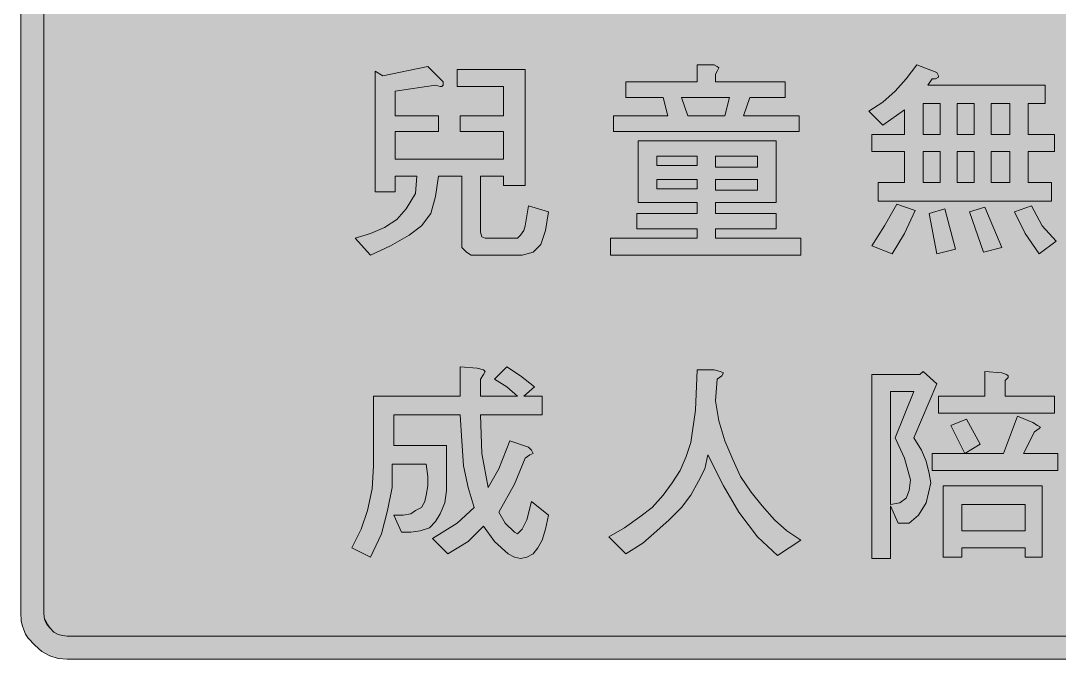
# Model space of a CAD drawing. Header units: metres. Extents: x 127 to 441, y 13 to 260.
# Drawn here: x 126.6 to 327.9, y 13 to 136.7 of the extents above; entities that cross this region are included whole.
import ezdxf

# ---------------------------------------------------------------- set-up
doc = ezdxf.new("R2010")
doc.units = ezdxf.units.M
doc.layers.add('FILL_BLACK_000000', color=7, linetype='Continuous', true_color=0x000000)
doc.layers.add('FILL_WHITE_FFFFFF', color=7, linetype='Continuous', true_color=0xffffff)

msp = doc.modelspace()

# ---------------------------------------------------------------- hatches: boundary and pattern name
at = {"layer": 'FILL_BLACK_000000', "true_color": 0x000000}
h = msp.add_hatch(color=7, dxfattribs=at)
h.dxf.hatch_style = 1
h.paths.add_polyline_path([(126.71, 253), (126.88, 253.86), (127.23, 254.76), (127.56, 255.61), (128.06, 256.37), (129.33, 257.76), (129.88, 258.38), (130.61, 258.92), (132.33, 259.86), (133.87, 260.27), (135.63, 260.46), (432.63, 260.46), (434.25, 260.29), (435.89, 259.78), (437.48, 258.94), (438.93, 257.76), (439.55, 257.08), (440.06, 256.37), (440.45, 255.61), (440.73, 254.76), (441.08, 253.86), (441.26, 253), (441.33, 251.46), (441.33, 21.96), (441.21, 20.34), (440.81, 18.7), (440.06, 17.11), (439.55, 16.36), (438.93, 15.66), (438.21, 15.04), (437.43, 14.5), (435.93, 13.56), (434.17, 13.15), (432.63, 12.96), (135.63, 12.96), (133.89, 13.13), (132.26, 13.63), (130.74, 14.48), (129.33, 15.66), (128.06, 17.05), (127.56, 17.81), (127.23, 18.66), (126.88, 19.56), (126.71, 20.42), (126.63, 21.96), (126.63, 251.46), (126.71, 253)])
h.paths.add_polyline_path([(133.79, 255.59), (133.02, 255.17), (132.37, 254.61), (131.84, 253.94), (131.45, 253.18), (131.21, 252.34), (131.13, 251.46), (131.13, 21.96), (131.17, 21.1), (131.26, 20.74), (131.43, 20.46), (131.88, 19.6), (132.33, 18.96), (133.06, 18.22), (133.87, 17.76), (134.73, 17.53), (135.63, 17.46), (432.63, 17.46), (433.35, 17.53), (434.13, 17.76), (434.91, 18.22), (435.63, 18.96), (436.24, 19.64), (436.72, 20.35), (437.02, 21.11), (437.13, 21.96), (437.13, 251.46), (436.94, 252.32), (436.53, 252.96), (436.47, 253.41), (436.31, 253.86), (435.63, 254.76), (434.91, 255.33), (434.13, 255.7), (433.35, 255.9), (432.63, 255.96), (135.63, 255.96), (134.66, 255.87), (133.79, 255.59)], flags=16)
h = msp.add_hatch(color=7, dxfattribs=at)
h.dxf.hatch_style = 1
h.paths.add_polyline_path([(196.83, 126.06), (205.53, 127.86), (208.53, 124.86), (208.53, 124.26), (208.23, 123.96), (207.93, 123.96), (207.03, 124.26), (199.23, 123.06), (199.23, 118.26), (207.63, 118.26), (207.63, 115.26), (199.23, 115.26), (199.23, 109.86), (220.23, 109.86), (220.23, 115.26), (211.83, 115.26), (211.83, 118.26), (220.23, 118.26), (220.23, 123.96), (211.23, 123.96), (211.23, 127.26), (224.43, 127.26), (224.43, 104.76), (220.23, 104.76), (220.23, 106.56), (215.73, 106.56), (215.73, 96.96), (215.73, 95.76), (216.03, 94.86), (216.63, 94.56), (217.83, 94.56), (222.03, 94.56), (222.93, 94.56), (223.53, 95.16), (224.13, 96.06), (224.43, 96.96), (225.03, 100.86), (228.93, 99.66), (228.33, 96.06), (227.43, 93.36), (225.93, 91.86), (223.83, 91.26), (215.73, 91.26), (213.93, 91.26), (213.03, 91.86), (212.13, 92.76), (212.13, 94.26), (212.13, 106.56), (207.63, 106.56), (207.03, 102.66), (206.13, 99.36), (204.33, 96.96), (201.93, 95.16), (198.33, 93.06), (194.43, 91.26), (191.43, 94.56), (194.43, 95.46), (197.13, 96.66), (199.53, 98.16), (201.33, 100.26), (203.13, 103.26), (203.43, 106.56), (199.23, 106.56), (199.23, 103.56), (195.33, 103.56), (195.33, 126.96), (196.83, 126.06)])
h = msp.add_hatch(color=7, dxfattribs=at)
h.dxf.hatch_style = 1
h.paths.add_polyline_path([(257.73, 128.16), (261.03, 128.16), (261.63, 127.86), (261.93, 127.56), (261.63, 126.96), (261.33, 126.36), (261.33, 124.86), (274.83, 124.86), (274.83, 121.86), (267.93, 121.86), (266.73, 118.26), (277.53, 118.26), (277.53, 115.26), (241.53, 115.26), (241.53, 118.26), (252.03, 118.26), (251.13, 121.86), (243.93, 121.86), (243.93, 124.86), (257.73, 124.86), (257.73, 128.16)])
h.paths.add_polyline_path([(264.03, 121.86), (254.73, 121.86), (255.93, 118.26), (263.13, 118.26), (264.03, 121.86)], flags=16)
h = msp.add_hatch(color=7, dxfattribs=at)
h.dxf.hatch_style = 1
h.paths.add_polyline_path([(304.53, 125.76), (303.93, 125.46), (303.33, 125.46), (302.43, 124.26), (325.23, 124.26), (325.23, 120.66), (321.93, 120.66), (321.93, 114.66), (327.03, 114.66), (327.03, 111.36), (321.93, 111.36), (321.93, 105.36), (326.43, 105.36), (326.43, 101.76), (292.83, 101.76), (292.83, 105.36), (297.93, 105.36), (297.93, 111.36), (291.63, 111.36), (291.63, 114.66), (297.93, 114.66), (297.93, 119.46), (293.73, 116.46), (291.03, 119.16), (293.73, 120.96), (296.13, 123.06), (298.23, 125.46), (300.33, 128.16), (304.23, 126.66), (304.53, 126.06), (304.53, 125.76)])
h.paths.add_polyline_path([(308.13, 120.66), (308.13, 114.66), (311.43, 114.66), (311.43, 120.66), (308.13, 120.66)], flags=16)
h.paths.add_polyline_path([(311.43, 111.36), (308.13, 111.36), (308.13, 105.36), (311.43, 105.36), (311.43, 111.36)], flags=16)
h.paths.add_polyline_path([(318.33, 114.66), (318.33, 120.66), (314.73, 120.66), (314.73, 114.66), (318.33, 114.66)], flags=16)
h.paths.add_polyline_path([(314.73, 105.36), (318.33, 105.36), (318.33, 111.36), (314.73, 111.36), (314.73, 105.36)], flags=16)
h.paths.add_polyline_path([(301.53, 120.66), (301.53, 114.66), (304.83, 114.66), (304.83, 120.66), (301.53, 120.66)], flags=16)
h.paths.add_polyline_path([(304.83, 111.36), (301.53, 111.36), (301.53, 105.36), (304.83, 105.36), (304.83, 111.36)], flags=16)
h = msp.add_hatch(color=7, dxfattribs=at)
h.dxf.hatch_style = 1
h.paths.add_polyline_path([(273.03, 99.36), (273.03, 96.36), (261.33, 96.36), (261.33, 94.56), (277.83, 94.56), (277.83, 91.26), (240.93, 91.26), (240.93, 94.56), (257.73, 94.56), (257.73, 96.36), (246.03, 96.36), (246.03, 99.36), (257.73, 99.36), (257.73, 101.46), (246.33, 101.46), (246.33, 113.46), (273.03, 113.46), (273.03, 101.46), (261.33, 101.46), (261.33, 99.36), (273.03, 99.36)])
h.paths.add_polyline_path([(257.73, 108.66), (257.73, 110.46), (249.93, 110.46), (249.93, 108.66), (257.73, 108.66)], flags=16)
h.paths.add_polyline_path([(261.33, 103.86), (269.43, 103.86), (269.43, 105.96), (261.33, 105.96), (261.33, 103.86)], flags=16)
h.paths.add_polyline_path([(249.93, 105.96), (249.93, 104.16), (257.73, 104.16), (257.73, 105.96), (249.93, 105.96)], flags=16)
h.paths.add_polyline_path([(269.43, 110.46), (261.33, 110.46), (261.33, 108.36), (269.43, 108.36), (269.43, 110.46)], flags=16)
h = msp.add_hatch(color=7, dxfattribs=at)
h.dxf.hatch_style = 1
h.paths.add_polyline_path([(297.93, 95.46), (295.53, 91.56), (291.63, 93.06), (294.03, 96.96), (296.43, 101.16), (300.03, 99.96), (297.93, 95.46)])
h = msp.add_hatch(color=7, dxfattribs=at)
h.dxf.hatch_style = 1
h.paths.add_polyline_path([(324.63, 96.96), (327.33, 93.96), (324.03, 91.56), (321.33, 95.46), (319.23, 99.66), (322.53, 100.86), (324.63, 96.96)])
h = msp.add_hatch(color=7, dxfattribs=at)
h.dxf.hatch_style = 1
h.paths.add_polyline_path([(307.83, 92.46), (304.23, 91.56), (302.73, 99.36), (305.73, 100.26), (307.83, 92.46)])
h = msp.add_hatch(color=7, dxfattribs=at)
h.dxf.hatch_style = 1
h.paths.add_polyline_path([(316.83, 92.76), (313.23, 91.86), (310.53, 99.66), (313.53, 100.56), (316.83, 92.76)])
h = msp.add_hatch(color=7, dxfattribs=at)
h.dxf.hatch_style = 1
h.paths.add_polyline_path([(192.63, 38.16), (193.83, 41.76), (194.73, 45.96), (195.03, 50.46), (195.03, 63.96), (211.83, 63.96), (211.83, 69.66), (215.13, 69.36), (216.33, 69.06), (216.63, 68.76), (216.33, 68.16), (215.73, 67.26), (215.73, 63.96), (222.93, 63.96), (220.83, 65.76), (218.43, 67.26), (220.83, 69.66), (223.53, 67.86), (226.23, 65.76), (224.13, 63.96), (227.73, 63.96), (227.73, 60.36), (215.73, 60.36), (216.03, 52.86), (217.23, 46.26), (219.33, 49.86), (221.43, 55.26), (225.03, 54.06), (225.63, 53.46), (225.93, 52.86), (225.33, 52.56), (224.43, 51.96), (222.33, 46.86), (219.33, 41.46), (220.53, 39.36), (222.33, 37.56), (222.93, 37.26), (223.83, 38.16), (224.73, 39.96), (225.63, 43.56), (228.93, 40.86), (228.33, 38.16), (227.73, 36.06), (226.83, 34.56), (225.93, 33.36), (224.73, 32.76), (223.53, 32.46), (222.33, 32.76), (221.13, 33.36), (218.43, 35.76), (216.33, 38.76), (213.33, 35.76), (209.43, 33.36), (206.43, 36.36), (211.23, 39.36), (214.53, 42.36), (213.33, 46.26), (212.43, 50.46), (212.13, 55.26), (211.83, 60.36), (198.93, 60.36), (198.93, 54.36), (209.13, 54.36), (209.13, 51.66), (209.13, 48.36), (209.13, 45.66), (208.83, 43.26), (207.93, 41.16), (207.03, 39.66), (205.83, 38.46), (204.03, 37.86), (202.23, 37.56), (200.43, 37.56), (198.93, 40.86), (200.73, 40.86), (202.23, 41.16), (203.13, 41.76), (204.33, 42.36), (204.93, 43.56), (205.23, 44.76), (205.53, 46.56), (205.53, 48.36), (205.23, 50.76), (198.63, 50.76), (198.63, 46.26), (197.73, 41.76), (196.53, 37.26), (194.43, 32.76), (190.83, 34.56), (192.63, 38.16)])
h = msp.add_hatch(color=7, dxfattribs=at)
h.dxf.hatch_style = 1
h.paths.add_polyline_path([(262.23, 68.76), (262.83, 68.46), (262.53, 67.86), (261.63, 67.26), (261.33, 63.06), (261.93, 59.16), (263.13, 55.26), (264.63, 51.66), (266.13, 48.36), (268.23, 45.36), (270.33, 42.66), (272.73, 39.96), (275.13, 37.86), (277.83, 36.06), (273.33, 33.06), (269.43, 36.66), (265.83, 41.46), (262.83, 46.56), (259.83, 52.56), (259.23, 49.86), (258.03, 47.46), (256.53, 44.76), (254.73, 42.36), (252.33, 39.96), (249.93, 37.86), (247.23, 35.46), (243.93, 33.36), (240.63, 36.66), (243.63, 38.46), (246.63, 40.56), (249.03, 42.36), (251.13, 44.76), (252.93, 47.16), (254.43, 49.56), (255.63, 52.26), (256.53, 54.96), (257.43, 61.26), (257.73, 69.06), (261.03, 69.06), (262.23, 68.76)])
h = msp.add_hatch(color=7, dxfattribs=at)
h.dxf.hatch_style = 1
h.paths.add_polyline_path([(301.53, 68.76), (304.23, 66.36), (299.73, 55.86), (301.23, 53.46), (302.13, 51.36), (302.73, 48.96), (303.03, 47.16), (302.13, 43.26), (300.63, 40.86), (298.83, 39.36), (296.73, 39.36), (295.23, 42.66), (295.23, 32.46), (291.63, 32.46), (291.63, 68.16), (300.93, 68.16), (301.53, 68.76)])
h.paths.add_polyline_path([(298.23, 44.16), (298.83, 45.66), (299.13, 47.76), (297.93, 51.96), (296.13, 55.86), (299.73, 64.86), (295.23, 64.86), (295.23, 42.96), (297.03, 43.26), (298.23, 44.16)], flags=16)
h = msp.add_hatch(color=7, dxfattribs=at)
h.dxf.hatch_style = 1
h.paths.add_polyline_path([(313.53, 63.96), (313.53, 68.76), (316.83, 68.46), (317.73, 68.16), (318.03, 67.86), (318.03, 67.56), (317.43, 66.96), (317.43, 63.96), (327.03, 63.96), (327.03, 60.66), (304.53, 60.66), (304.53, 63.96), (313.53, 63.96)])
h = msp.add_hatch(color=7, dxfattribs=at)
h.dxf.hatch_style = 1
h.paths.add_polyline_path([(322.83, 58.86), (323.73, 58.26), (324.33, 57.96), (324.03, 57.66), (323.13, 57.06), (321.03, 52.86), (327.63, 52.86), (327.63, 49.56), (303.33, 49.56), (303.33, 52.86), (309.63, 52.86), (317.13, 52.86), (319.83, 60.06), (322.83, 58.86)])
h = msp.add_hatch(color=7, dxfattribs=at)
h.dxf.hatch_style = 1
h.paths.add_polyline_path([(312.63, 54.66), (309.63, 52.86), (306.93, 58.26), (309.93, 59.46), (312.63, 54.66)])
h = msp.add_hatch(color=7, dxfattribs=at)
h.dxf.hatch_style = 1
h.paths.add_polyline_path([(324.63, 32.76), (321.33, 32.76), (321.33, 34.56), (309.03, 34.56), (309.03, 32.76), (305.43, 32.76), (305.43, 46.56), (324.63, 46.56), (324.63, 32.76)])
h.paths.add_polyline_path([(321.33, 42.96), (309.03, 42.96), (309.03, 37.86), (321.33, 37.86), (321.33, 42.96)], flags=16)
at = {"layer": 'FILL_WHITE_FFFFFF', "true_color": 0xffffff}
h = msp.add_hatch(color=7, dxfattribs=at)
h.dxf.hatch_style = 1
h.paths.add_polyline_path([(432.63, 255.96), (433.35, 255.9), (434.13, 255.7), (434.91, 255.33), (435.63, 254.76), (436.72, 253.11), (437.02, 252.31), (437.13, 251.46), (437.13, 21.96), (436.94, 21.1), (436.53, 20.46), (436.47, 20.01), (436.31, 19.6), (436.02, 19.24), (435.63, 18.96), (435.35, 18.56), (434.99, 18.25), (434.13, 17.76), (433.27, 17.5), (432.63, 17.46), (135.63, 17.46), (134.73, 17.53), (133.87, 17.76), (133.06, 18.22), (132.33, 18.96), (131.76, 19.64), (131.39, 20.35), (131.19, 21.11), (131.13, 21.96), (131.13, 251.46), (131.19, 252.31), (131.39, 253.11), (131.76, 253.91), (132.33, 254.76), (133.06, 255.33), (133.87, 255.7), (134.73, 255.9), (135.63, 255.96), (432.63, 255.96)])

# ---------------------------------------------------------------- linework, layer by layer
at = {"layer": 'FILL_BLACK_000000', "lineweight": 0, "true_color": 0x000000}
for points in [[(432.63, 255.96), (135.63, 255.96), (134.66, 255.87), (133.79, 255.59), (133.02, 255.17), (132.37, 254.61), (131.84, 253.94), (131.45, 253.18), (131.21, 252.34), (131.13, 251.46), (131.13, 21.96), (131.17, 21.1), (131.26, 20.74), (131.43, 20.46), (131.88, 19.6), (132.33, 18.96), (133.06, 18.22), (133.87, 17.76), (134.73, 17.53), (135.63, 17.46), (432.63, 17.46)], [(432.63, 12.96), (135.63, 12.96), (133.89, 13.13), (132.26, 13.63), (130.74, 14.48), (129.33, 15.66), (128.06, 17.05), (127.56, 17.81), (127.23, 18.66), (126.88, 19.56), (126.71, 20.42), (126.63, 21.96), (126.63, 251.46)]]:
    msp.add_lwpolyline(points, dxfattribs=at)
for points in [[(196.83, 126.06), (205.53, 127.86), (208.53, 124.86), (208.53, 124.26), (208.23, 123.96), (207.93, 123.96), (207.03, 124.26), (199.23, 123.06), (199.23, 118.26), (207.63, 118.26), (207.63, 115.26), (199.23, 115.26), (199.23, 109.86), (220.23, 109.86), (220.23, 115.26), (211.83, 115.26), (211.83, 118.26), (220.23, 118.26), (220.23, 123.96), (211.23, 123.96), (211.23, 127.26), (224.43, 127.26), (224.43, 104.76), (220.23, 104.76), (220.23, 106.56), (215.73, 106.56), (215.73, 96.96), (215.73, 95.76), (216.03, 94.86), (216.63, 94.56), (217.83, 94.56), (222.03, 94.56), (222.93, 94.56), (223.53, 95.16), (224.13, 96.06), (224.43, 96.96), (225.03, 100.86), (228.93, 99.66), (228.33, 96.06), (227.43, 93.36), (225.93, 91.86), (223.83, 91.26), (215.73, 91.26), (213.93, 91.26), (213.03, 91.86), (212.13, 92.76), (212.13, 94.26), (212.13, 106.56), (207.63, 106.56), (207.03, 102.66), (206.13, 99.36), (204.33, 96.96), (201.93, 95.16), (198.33, 93.06), (194.43, 91.26), (191.43, 94.56), (194.43, 95.46), (197.13, 96.66), (199.53, 98.16), (201.33, 100.26), (203.13, 103.26), (203.43, 106.56), (199.23, 106.56), (199.23, 103.56), (195.33, 103.56), (195.33, 126.96)], [(257.73, 128.16), (261.03, 128.16), (261.63, 127.86), (261.93, 127.56), (261.63, 126.96), (261.33, 126.36), (261.33, 124.86), (274.83, 124.86), (274.83, 121.86), (267.93, 121.86), (266.73, 118.26), (277.53, 118.26), (277.53, 115.26), (241.53, 115.26), (241.53, 118.26), (252.03, 118.26), (251.13, 121.86), (243.93, 121.86), (243.93, 124.86), (257.73, 124.86)], [(304.53, 125.76), (303.93, 125.46), (303.33, 125.46), (302.43, 124.26), (325.23, 124.26), (325.23, 120.66), (321.93, 120.66), (321.93, 114.66), (327.03, 114.66), (327.03, 111.36), (321.93, 111.36), (321.93, 105.36), (326.43, 105.36), (326.43, 101.76), (292.83, 101.76), (292.83, 105.36), (297.93, 105.36), (297.93, 111.36), (291.63, 111.36), (291.63, 114.66), (297.93, 114.66), (297.93, 119.46), (293.73, 116.46), (291.03, 119.16), (293.73, 120.96), (296.13, 123.06), (298.23, 125.46), (300.33, 128.16), (304.23, 126.66), (304.53, 126.06)], [(264.03, 121.86), (254.73, 121.86), (255.93, 118.26), (263.13, 118.26)], [(301.53, 120.66), (301.53, 114.66), (304.83, 114.66), (304.83, 120.66)], [(308.13, 120.66), (308.13, 114.66), (311.43, 114.66), (311.43, 120.66)], [(318.33, 114.66), (318.33, 120.66), (314.73, 120.66), (314.73, 114.66)], [(273.03, 99.36), (273.03, 96.36), (261.33, 96.36), (261.33, 94.56), (277.83, 94.56), (277.83, 91.26), (240.93, 91.26), (240.93, 94.56), (257.73, 94.56), (257.73, 96.36), (246.03, 96.36), (246.03, 99.36), (257.73, 99.36), (257.73, 101.46), (246.33, 101.46), (246.33, 113.46), (273.03, 113.46), (273.03, 101.46), (261.33, 101.46), (261.33, 99.36)], [(304.83, 111.36), (301.53, 111.36), (301.53, 105.36), (304.83, 105.36)], [(311.43, 111.36), (308.13, 111.36), (308.13, 105.36), (311.43, 105.36)], [(314.73, 105.36), (318.33, 105.36), (318.33, 111.36), (314.73, 111.36)], [(257.73, 108.66), (257.73, 110.46), (249.93, 110.46), (249.93, 108.66)], [(269.43, 110.46), (261.33, 110.46), (261.33, 108.36), (269.43, 108.36)], [(249.93, 105.96), (249.93, 104.16), (257.73, 104.16), (257.73, 105.96)], [(261.33, 103.86), (269.43, 103.86), (269.43, 105.96), (261.33, 105.96)], [(297.93, 95.46), (295.53, 91.56), (291.63, 93.06), (294.03, 96.96), (296.43, 101.16), (300.03, 99.96)], [(324.63, 96.96), (327.33, 93.96), (324.03, 91.56), (321.33, 95.46), (319.23, 99.66), (322.53, 100.86)], [(307.83, 92.46), (304.23, 91.56), (302.73, 99.36), (305.73, 100.26)], [(316.83, 92.76), (313.23, 91.86), (310.53, 99.66), (313.53, 100.56)], [(192.63, 38.16), (193.83, 41.76), (194.73, 45.96), (195.03, 50.46), (195.03, 63.96), (211.83, 63.96), (211.83, 69.66), (215.13, 69.36), (216.33, 69.06), (216.63, 68.76), (216.33, 68.16), (215.73, 67.26), (215.73, 63.96), (222.93, 63.96), (220.83, 65.76), (218.43, 67.26), (220.83, 69.66), (223.53, 67.86), (226.23, 65.76), (224.13, 63.96), (227.73, 63.96), (227.73, 60.36), (215.73, 60.36), (216.03, 52.86), (217.23, 46.26), (219.33, 49.86), (221.43, 55.26), (225.03, 54.06), (225.63, 53.46), (225.93, 52.86), (225.33, 52.56), (224.43, 51.96), (222.33, 46.86), (219.33, 41.46), (220.53, 39.36), (222.33, 37.56), (222.93, 37.26), (223.83, 38.16), (224.73, 39.96), (225.63, 43.56), (228.93, 40.86), (228.33, 38.16), (227.73, 36.06), (226.83, 34.56), (225.93, 33.36), (224.73, 32.76), (223.53, 32.46), (222.33, 32.76), (221.13, 33.36), (218.43, 35.76), (216.33, 38.76), (213.33, 35.76), (209.43, 33.36), (206.43, 36.36), (211.23, 39.36), (214.53, 42.36), (213.33, 46.26), (212.43, 50.46), (212.13, 55.26), (211.83, 60.36), (198.93, 60.36), (198.93, 54.36), (209.13, 54.36), (209.13, 51.66), (209.13, 48.36), (209.13, 45.66), (208.83, 43.26), (207.93, 41.16), (207.03, 39.66), (205.83, 38.46), (204.03, 37.86), (202.23, 37.56), (200.43, 37.56), (198.93, 40.86), (200.73, 40.86), (202.23, 41.16), (203.13, 41.76), (204.33, 42.36), (204.93, 43.56), (205.23, 44.76), (205.53, 46.56), (205.53, 48.36), (205.23, 50.76), (198.63, 50.76), (198.63, 46.26), (197.73, 41.76), (196.53, 37.26), (194.43, 32.76), (190.83, 34.56)], [(262.23, 68.76), (262.83, 68.46), (262.53, 67.86), (261.63, 67.26), (261.33, 63.06), (261.93, 59.16), (263.13, 55.26), (264.63, 51.66), (266.13, 48.36), (268.23, 45.36), (270.33, 42.66), (272.73, 39.96), (275.13, 37.86), (277.83, 36.06), (273.33, 33.06), (269.43, 36.66), (265.83, 41.46), (262.83, 46.56), (259.83, 52.56), (259.23, 49.86), (258.03, 47.46), (256.53, 44.76), (254.73, 42.36), (252.33, 39.96), (249.93, 37.86), (247.23, 35.46), (243.93, 33.36), (240.63, 36.66), (243.63, 38.46), (246.63, 40.56), (249.03, 42.36), (251.13, 44.76), (252.93, 47.16), (254.43, 49.56), (255.63, 52.26), (256.53, 54.96), (257.43, 61.26), (257.73, 69.06), (261.03, 69.06)], [(301.53, 68.76), (304.23, 66.36), (299.73, 55.86), (301.23, 53.46), (302.13, 51.36), (302.73, 48.96), (303.03, 47.16), (302.13, 43.26), (300.63, 40.86), (298.83, 39.36), (296.73, 39.36), (295.23, 42.66), (295.23, 32.46), (291.63, 32.46), (291.63, 68.16), (300.93, 68.16)], [(313.53, 63.96), (313.53, 68.76), (316.83, 68.46), (317.73, 68.16), (318.03, 67.86), (318.03, 67.56), (317.43, 66.96), (317.43, 63.96), (327.03, 63.96), (327.03, 60.66), (304.53, 60.66), (304.53, 63.96)], [(298.23, 44.16), (298.83, 45.66), (299.13, 47.76), (297.93, 51.96), (296.13, 55.86), (299.73, 64.86), (295.23, 64.86), (295.23, 42.96), (297.03, 43.26)], [(322.83, 58.86), (323.73, 58.26), (324.33, 57.96), (324.03, 57.66), (323.13, 57.06), (321.03, 52.86), (327.63, 52.86), (327.63, 49.56), (303.33, 49.56), (303.33, 52.86), (309.63, 52.86), (317.13, 52.86), (319.83, 60.06)], [(312.63, 54.66), (309.63, 52.86), (306.93, 58.26), (309.93, 59.46)], [(324.63, 32.76), (321.33, 32.76), (321.33, 34.56), (309.03, 34.56), (309.03, 32.76), (305.43, 32.76), (305.43, 46.56), (324.63, 46.56)], [(321.33, 42.96), (309.03, 42.96), (309.03, 37.86), (321.33, 37.86)]]:
    msp.add_lwpolyline(points, close=True, dxfattribs=at)
at = {"layer": 'FILL_WHITE_FFFFFF', "lineweight": 0, "true_color": 0xffffff}
msp.add_lwpolyline([(432.63, 17.46), (135.63, 17.46), (134.73, 17.53), (133.87, 17.76), (133.06, 18.22), (132.33, 18.96), (131.76, 19.64), (131.39, 20.35), (131.19, 21.11), (131.13, 21.96), (131.13, 251.46), (131.19, 252.31), (131.39, 253.11), (131.76, 253.91), (132.33, 254.76), (133.06, 255.33), (133.87, 255.7), (134.73, 255.9), (135.63, 255.96), (432.63, 255.96)], dxfattribs=at)

doc.saveas('drawing.dxf')
